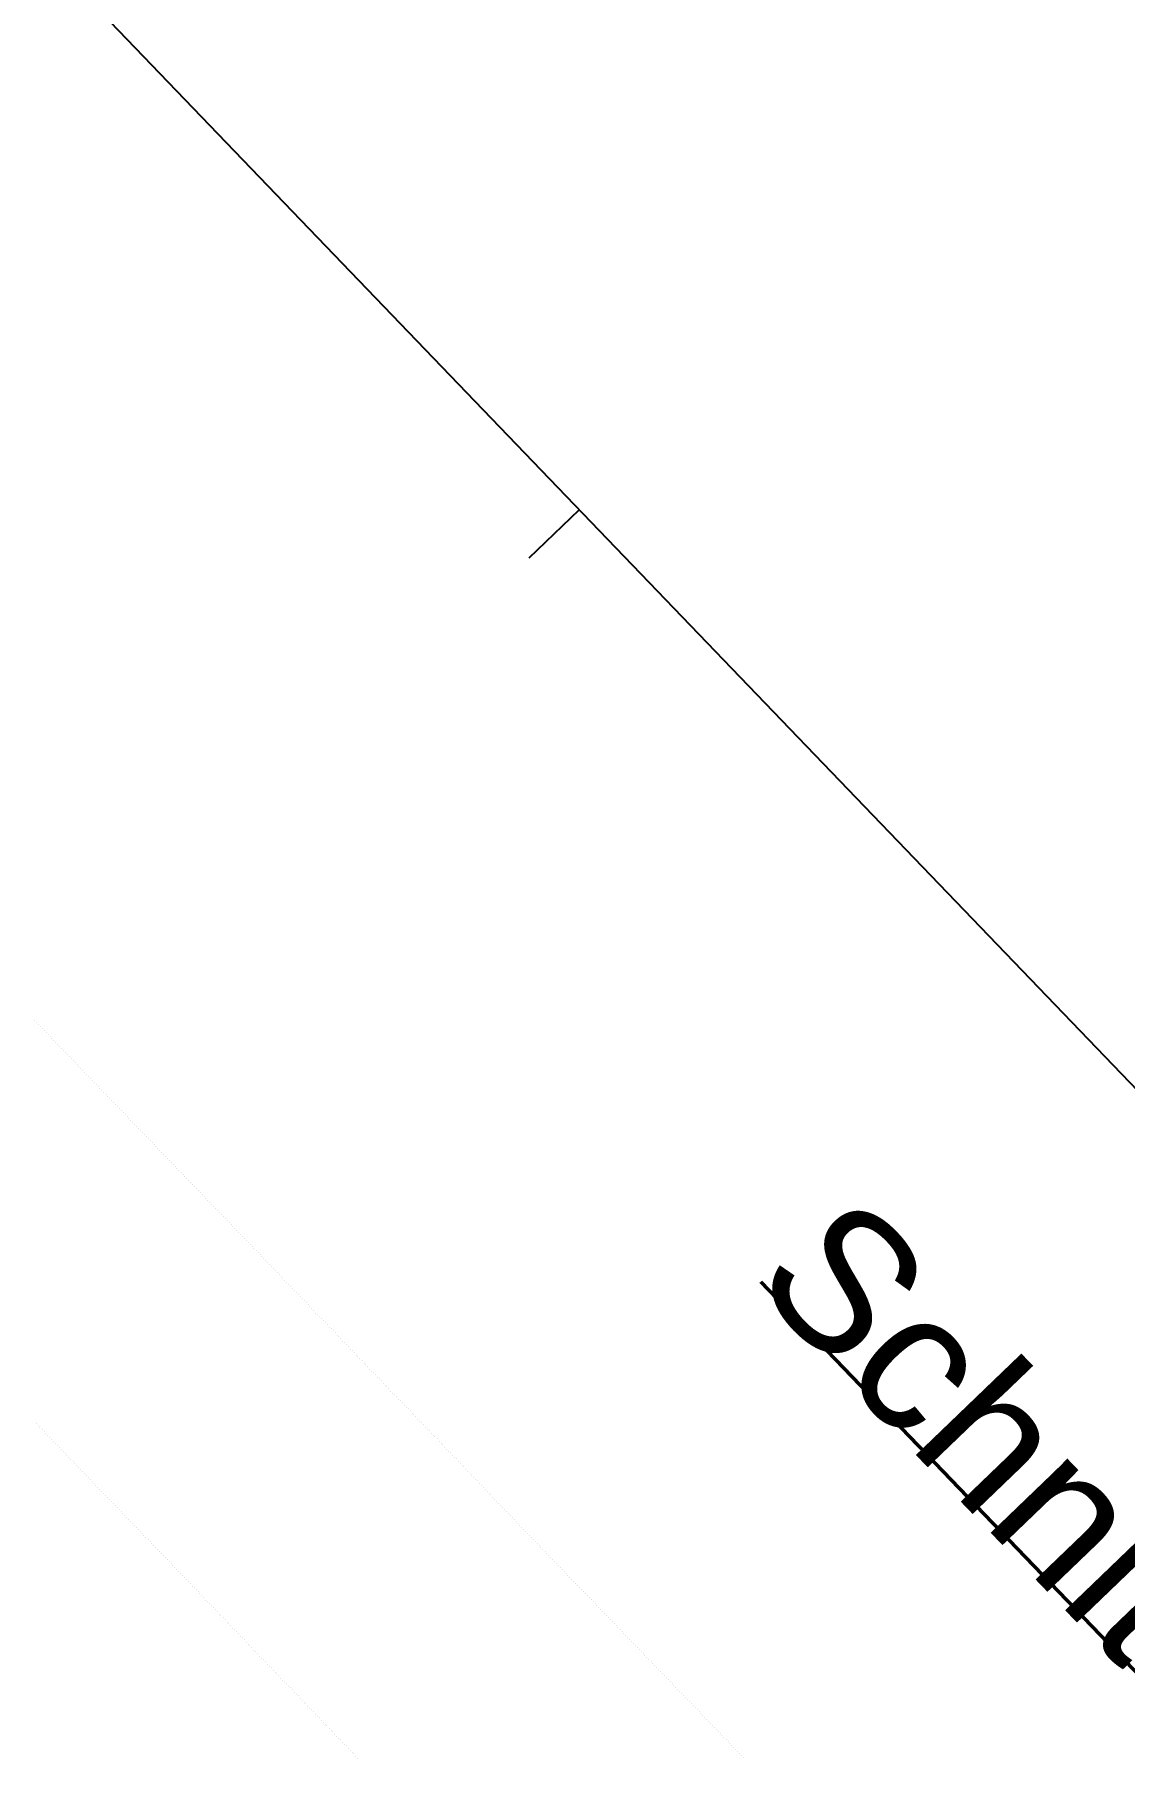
# Model space of a CAD drawing. Header units: metres. Extents: x 2687650.8 to 2687727.1, y 1234407.3 to 1234484.3.
# Drawn here: x 2687688.2 to 2687692.12, y 1234472.19 to 1234478.4 of the extents above; entities that cross this region are included whole.
import ezdxf

# ---------------------------------------------------------------- set-up
doc = ezdxf.new("R2010")
doc.units = ezdxf.units.M
for name, color, linetype in [('PDF_A__RAND', 7, 'Continuous'), ('PDF_E_Text', 7, 'Continuous'), ('PDF_Ebene 2', 7, 'Continuous'), ('PDF_Text', 7, 'Continuous')]:
    doc.layers.add(name, color=color, linetype=linetype)
doc.styles.add('PDF Arial', font='arial.ttf')

# ---------------------------------------------------------------- blocks, each defined once
blk = doc.blocks.new('A$C1c84ec86')
at = {"layer": 'PDF_A__RAND', "lineweight": 25}
for points in [[(6283.01, 4455.03), (6300.16, 4455.03), (0, 4455.03), (0, 0), (6300.16, 0), (6300.16, 4455.03), (6300.16, 4430.05)], [(1050.1, 4430.05), (1050.1, 4455.03)]]:
    blk.add_lwpolyline(points, dxfattribs=at)
at = {"layer": 'PDF_E_Text', "lineweight": 50}
blk.add_lwpolyline([(1295.63, 4309.61), (1794.12, 4309.61)], dxfattribs=at)
at = {"layer": 'PDF_Ebene 2', "lineweight": 20}
for points in [[(1046.71, 4186.42), (1046.71, 4186.42)], [(1047.56, 4186.42), (1047.56, 4186.42)], [(1048.62, 4186.42), (1048.62, 4186.42)], [(1049.67, 4186.42), (1049.67, 4186.42)], [(1050.73, 4186.42), (1050.73, 4186.42)], [(1051.58, 4186.42), (1051.58, 4186.42)], [(1052.64, 4186.42), (1052.64, 4186.42)], [(1053.7, 4186.42), (1053.7, 4186.42)], [(1054.75, 4186.42), (1054.75, 4186.42)], [(1055.6, 4186.42), (1055.6, 4186.42)], [(1056.66, 4186.42), (1056.66, 4186.42)], [(1057.72, 4186.42), (1057.72, 4186.42)], [(1058.56, 4186.42), (1058.56, 4186.42)], [(1059.62, 4186.42), (1059.62, 4186.42)], [(1060.68, 4186.42), (1060.68, 4186.42)], [(1061.74, 4186.42), (1061.74, 4186.42)], [(1062.59, 4186.42), (1062.59, 4186.42)], [(1063.64, 4186.42), (1063.64, 4186.42)], [(1064.7, 4186.42), (1064.7, 4186.42)], [(1065.76, 4186.42), (1065.76, 4186.42)], [(1066.61, 4186.42), (1066.61, 4186.42)], [(1067.67, 4186.42), (1067.67, 4186.42)], [(1068.72, 4186.42), (1068.72, 4186.42)], [(1069.57, 4186.42), (1069.57, 4186.42)], [(1070.63, 4186.42), (1070.63, 4186.42)], [(1071.69, 4186.42), (1071.69, 4186.42)], [(1072.75, 4186.42), (1072.75, 4186.42)], [(1073.59, 4186.42), (1073.59, 4186.42)], [(1074.65, 4186.42), (1074.65, 4186.42)], [(1075.71, 4186.42), (1075.71, 4186.42)], [(1076.56, 4186.42), (1076.56, 4186.42)], [(1077.61, 4186.42), (1077.61, 4186.42)], [(1078.67, 4186.42), (1078.67, 4186.42)], [(1079.73, 4186.42), (1079.73, 4186.42)], [(1080.58, 4186.42), (1080.58, 4186.42)], [(1081.64, 4186.42), (1081.64, 4186.42)], [(1082.69, 4186.42), (1082.69, 4186.42)], [(1083.75, 4186.42), (1083.75, 4186.42)], [(1084.6, 4186.42), (1084.6, 4186.42)], [(1085.66, 4186.42), (1085.66, 4186.42)], [(1086.72, 4186.42), (1086.72, 4186.42)], [(1087.56, 4186.42), (1087.56, 4186.42)], [(1088.62, 4186.42), (1088.62, 4186.42)], [(1089.68, 4186.42), (1089.68, 4186.42)], [(1090.74, 4186.42), (1090.74, 4186.42)], [(1091.58, 4186.42), (1091.58, 4186.42)], [(1092.64, 4186.42), (1092.64, 4186.42)], [(1093.7, 4186.42), (1093.7, 4186.42)], [(1094.76, 4186.42), (1094.76, 4186.42)], [(1095.61, 4186.42), (1095.61, 4186.42)], [(1096.66, 4186.42), (1096.66, 4186.42)], [(1097.72, 4186.42), (1097.72, 4186.42)], [(1098.57, 4186.42), (1098.57, 4186.42)], [(1099.63, 4186.42), (1099.63, 4186.42)], [(1100.69, 4186.42), (1100.69, 4186.42)], [(1101.74, 4186.42), (1101.74, 4186.42)], [(1102.59, 4186.42), (1102.59, 4186.42)], [(1103.65, 4186.42), (1103.65, 4186.42)], [(1104.71, 4186.42), (1104.71, 4186.42)], [(1105.77, 4186.42), (1105.77, 4186.42)], [(1106.61, 4186.42), (1106.61, 4186.42)], [(1107.67, 4186.42), (1107.67, 4186.42)], [(1108.73, 4186.42), (1108.73, 4186.42)], [(1109.58, 4186.42), (1109.58, 4186.42)], [(1110.63, 4186.42), (1110.63, 4186.42)], [(1111.69, 4186.42), (1111.69, 4186.42)], [(1112.75, 4186.42), (1112.75, 4186.42)], [(1113.6, 4186.42), (1113.6, 4186.42)], [(1114.66, 4186.42), (1114.66, 4186.42)], [(1115.71, 4186.42), (1115.71, 4186.42)], [(1116.56, 4186.42), (1116.56, 4186.42)], [(1117.62, 4186.42), (1117.62, 4186.42)], [(1118.68, 4186.42), (1118.68, 4186.42)], [(1119.74, 4186.42), (1119.74, 4186.42)], [(1120.58, 4186.42), (1120.58, 4186.42)], [(1121.64, 4186.42), (1121.64, 4186.42)], [(1122.7, 4186.42), (1122.7, 4186.42)], [(1123.76, 4186.42), (1123.76, 4186.42)], [(1124.6, 4186.42), (1124.6, 4186.42)], [(1125.66, 4186.42), (1125.66, 4186.42)], [(1126.72, 4186.42), (1126.72, 4186.42)], [(1127.57, 4186.42), (1127.57, 4186.42)], [(1128.63, 4186.42), (1128.63, 4186.42)], [(1129.68, 4186.42), (1129.68, 4186.42)], [(1130.74, 4186.42), (1130.74, 4186.42)], [(1131.59, 4186.42), (1131.59, 4186.42)], [(1132.65, 4186.42), (1132.65, 4186.42)], [(1133.71, 4186.42), (1133.71, 4186.42)], [(1134.77, 4186.42), (1134.77, 4186.42)], [(1135.61, 4186.42), (1135.61, 4186.42)], [(1136.67, 4186.42), (1136.67, 4186.42)], [(1137.73, 4186.42), (1137.73, 4186.42)], [(1138.58, 4186.42), (1138.58, 4186.42)], [(1139.63, 4186.42), (1139.63, 4186.42)], [(1140.69, 4186.42), (1140.69, 4186.42)], [(1141.75, 4186.42), (1141.75, 4186.42)], [(1142.6, 4186.42), (1142.6, 4186.42)], [(1143.66, 4186.42), (1143.66, 4186.42)], [(1144.71, 4186.42), (1144.71, 4186.42)], [(1145.56, 4186.42), (1145.56, 4186.42)], [(1146.62, 4186.42), (1146.62, 4186.42)], [(1147.68, 4186.42), (1147.68, 4186.42)], [(1148.74, 4186.42), (1148.74, 4186.42)], [(1149.58, 4186.42), (1149.58, 4186.42)], [(1150.64, 4186.42), (1150.64, 4186.42)], [(1151.7, 4186.42), (1151.7, 4186.42)], [(1152.76, 4186.42), (1152.76, 4186.42)], [(1153.6, 4186.42), (1153.6, 4186.42)], [(1154.66, 4186.42), (1154.66, 4186.42)], [(1155.72, 4186.42), (1155.72, 4186.42)], [(1156.57, 4186.42), (1156.57, 4186.42)], [(1157.63, 4186.42), (1157.63, 4186.42)], [(1158.68, 4186.42), (1158.68, 4186.42)], [(1159.74, 4186.42), (1159.74, 4186.42)], [(1160.59, 4186.42), (1160.59, 4186.42)], [(1161.65, 4186.42), (1161.65, 4186.42)], [(1162.71, 4186.42), (1162.71, 4186.42)], [(1163.76, 4186.42), (1163.76, 4186.42)], [(1164.61, 4186.42), (1164.61, 4186.42)], [(1165.67, 4186.42), (1165.67, 4186.42)], [(1166.73, 4186.42), (1166.73, 4186.42)], [(1167.57, 4186.42), (1167.57, 4186.42)], [(1168.63, 4186.42), (1168.63, 4186.42)], [(1169.69, 4186.42), (1169.69, 4186.42)], [(1170.75, 4186.42), (1170.75, 4186.42)], [(1171.6, 4186.42), (1171.6, 4186.42)], [(1172.65, 4186.42), (1172.65, 4186.42)], [(1173.71, 4186.42), (1173.71, 4186.42)], [(1174.77, 4186.42), (1174.77, 4186.42)], [(1175.62, 4186.42), (1175.62, 4186.42)], [(1176.68, 4186.42), (1176.68, 4186.42)], [(1177.73, 4186.42), (1177.73, 4186.42)], [(1178.58, 4186.42), (1178.58, 4186.42)], [(1179.64, 4186.42), (1179.64, 4186.42)], [(1180.7, 4186.42), (1180.7, 4186.42)], [(1181.76, 4186.42), (1181.76, 4186.42)], [(1182.6, 4186.42), (1182.6, 4186.42)], [(1183.66, 4186.42), (1183.66, 4186.42)], [(1184.72, 4186.42), (1184.72, 4186.42)], [(1185.57, 4186.42), (1185.57, 4186.42)], [(1186.62, 4186.42), (1186.62, 4186.42)], [(1187.68, 4186.42), (1187.68, 4186.42)], [(1188.74, 4186.42), (1188.74, 4186.42)], [(1189.59, 4186.42), (1189.59, 4186.42)], [(1190.65, 4186.42), (1190.65, 4186.42)], [(1191.7, 4186.42), (1191.7, 4186.42)], [(1192.76, 4186.42), (1192.76, 4186.42)], [(1193.61, 4186.42), (1193.61, 4186.42)], [(1194.67, 4186.42), (1194.67, 4186.42)], [(1195.73, 4186.42), (1195.73, 4186.42)], [(1196.57, 4186.42), (1196.57, 4186.42)], [(1197.63, 4186.42), (1197.63, 4186.42)], [(1198.69, 4186.42), (1198.69, 4186.42)], [(1199.75, 4186.42), (1199.75, 4186.42)], [(1200.59, 4186.42), (1200.59, 4186.42)], [(1201.65, 4186.42), (1201.65, 4186.42)], [(1202.71, 4186.42), (1202.71, 4186.42)], [(1203.77, 4186.42), (1203.77, 4186.42)], [(1204.62, 4186.42), (1204.62, 4186.42)], [(1205.67, 4186.42), (1205.67, 4186.42)], [(1206.73, 4186.42), (1206.73, 4186.42)], [(1207.58, 4186.42), (1207.58, 4186.42)], [(1208.64, 4186.42), (1208.64, 4186.42)], [(1209.7, 4186.42), (1209.7, 4186.42)], [(1210.75, 4186.42), (1210.75, 4186.42)], [(1211.6, 4186.42), (1211.6, 4186.42)], [(1212.66, 4186.42), (1212.66, 4186.42)], [(1213.72, 4186.42), (1213.72, 4186.42)], [(1214.56, 4186.42), (1214.56, 4186.42)], [(1215.62, 4186.42), (1215.62, 4186.42)], [(1216.68, 4186.42), (1216.68, 4186.42)], [(1217.74, 4186.42), (1217.74, 4186.42)], [(1218.59, 4186.42), (1218.59, 4186.42)], [(1219.64, 4186.42), (1219.64, 4186.42)], [(1220.7, 4186.42), (1220.7, 4186.42)], [(1221.76, 4186.42), (1221.76, 4186.42)], [(1222.61, 4186.42), (1222.61, 4186.42)], [(1223.67, 4186.42), (1223.67, 4186.42)], [(1224.72, 4186.42), (1224.72, 4186.42)], [(1225.57, 4186.42), (1225.57, 4186.42)], [(1226.63, 4186.42), (1226.63, 4186.42)], [(1227.69, 4186.42), (1227.69, 4186.42)], [(1228.75, 4186.42), (1228.75, 4186.42)], [(1229.59, 4186.42), (1229.59, 4186.42)], [(1230.65, 4186.42), (1230.65, 4186.42)], [(1231.71, 4186.42), (1231.71, 4186.42)], [(1232.77, 4186.42), (1232.77, 4186.42)], [(1233.62, 4186.42), (1233.62, 4186.42)], [(1234.67, 4186.42), (1234.67, 4186.42)], [(1235.73, 4186.42), (1235.73, 4186.42)], [(1236.58, 4186.42), (1236.58, 4186.42)], [(1237.64, 4186.42), (1237.64, 4186.42)], [(1238.7, 4186.42), (1238.7, 4186.42)], [(1239.75, 4186.42), (1239.75, 4186.42)], [(1240.6, 4186.42), (1240.6, 4186.42)], [(1241.66, 4186.42), (1241.66, 4186.42)], [(1242.72, 4186.42), (1242.72, 4186.42)], [(1243.56, 4186.42), (1243.56, 4186.42)], [(1244.62, 4186.42), (1244.62, 4186.42)], [(1245.68, 4186.42), (1245.68, 4186.42)], [(1246.74, 4186.42), (1246.74, 4186.42)], [(1247.59, 4186.42), (1247.59, 4186.42)], [(1248.64, 4186.42), (1248.64, 4186.42)], [(1249.7, 4186.42), (1249.7, 4186.42)], [(1250.76, 4186.42), (1250.76, 4186.42)], [(1251.61, 4186.42), (1251.61, 4186.42)], [(1252.67, 4186.42), (1252.67, 4186.42)], [(1253.72, 4186.42), (1253.72, 4186.42)], [(1254.57, 4186.42), (1254.57, 4186.42)], [(1255.63, 4186.42), (1255.63, 4186.42)], [(1256.69, 4186.42), (1256.69, 4186.42)], [(1257.75, 4186.42), (1257.75, 4186.42)], [(1258.59, 4186.42), (1258.59, 4186.42)], [(1259.65, 4186.42), (1259.65, 4186.42)], [(1260.71, 4186.42), (1260.71, 4186.42)], [(1261.77, 4186.42), (1261.77, 4186.42)], [(1262.61, 4186.42), (1262.61, 4186.42)], [(1263.67, 4186.42), (1263.67, 4186.42)], [(1264.73, 4186.42), (1264.73, 4186.42)], [(1265.58, 4186.42), (1265.58, 4186.42)], [(1266.64, 4186.42), (1266.64, 4186.42)], [(1267.69, 4186.42), (1267.69, 4186.42)], [(1268.75, 4186.42), (1268.75, 4186.42)], [(1269.6, 4186.42), (1269.6, 4186.42)], [(1270.66, 4186.42), (1270.66, 4186.42)], [(1271.72, 4186.42), (1271.72, 4186.42)], [(1272.77, 4186.42), (1272.77, 4186.42)], [(1273.62, 4186.42), (1273.62, 4186.42)], [(1274.68, 4186.42), (1274.68, 4186.42)], [(1275.74, 4186.42), (1275.74, 4186.42)], [(1276.58, 4186.42), (1276.58, 4186.42)], [(1277.64, 4186.42), (1277.64, 4186.42)], [(1278.7, 4186.42), (1278.7, 4186.42)], [(1279.76, 4186.42), (1279.76, 4186.42)], [(1280.61, 4186.42), (1280.61, 4186.42)], [(1281.66, 4186.42), (1281.66, 4186.42)], [(1282.72, 4186.42), (1282.72, 4186.42)], [(1283.57, 4186.42), (1283.57, 4186.42)], [(1284.63, 4186.42), (1284.63, 4186.42)], [(1285.69, 4186.42), (1285.69, 4186.42)], [(1286.74, 4186.42), (1286.74, 4186.42)], [(1287.59, 4186.42), (1287.59, 4186.42)], [(1288.65, 4186.42), (1288.65, 4186.42)], [(1289.71, 4186.42), (1289.71, 4186.42)], [(1290.77, 4186.42), (1290.77, 4186.42)], [(1291.61, 4186.42), (1291.61, 4186.42)], [(1292.67, 4186.42), (1292.67, 4186.42)], [(1293.73, 4186.42), (1293.73, 4186.42)], [(1294.58, 4186.42), (1294.58, 4186.42)], [(1295.63, 4186.42), (1295.63, 4186.42)], [(1296.69, 4186.42), (1296.69, 4186.42)], [(1297.75, 4186.42), (1297.75, 4186.42)], [(1298.6, 4186.42), (1298.6, 4186.42)], [(1299.66, 4186.42), (1299.66, 4186.42)], [(1300.71, 4186.42), (1300.71, 4186.42)], [(1301.77, 4186.42), (1301.77, 4186.42)], [(1302.62, 4186.42), (1302.62, 4186.42)], [(1303.68, 4186.42), (1303.68, 4186.42)], [(1304.74, 4186.42), (1304.74, 4186.42)], [(1305.58, 4186.42), (1305.58, 4186.42)], [(1306.64, 4186.42), (1306.64, 4186.42)], [(1307.7, 4186.42), (1307.7, 4186.42)], [(1308.76, 4186.42), (1308.76, 4186.42)], [(1309.6, 4186.42), (1309.6, 4186.42)], [(1310.66, 4186.42), (1310.66, 4186.42)], [(1311.72, 4186.42), (1311.72, 4186.42)], [(1312.57, 4186.42), (1312.57, 4186.42)], [(1313.63, 4186.42), (1313.63, 4186.42)], [(1314.68, 4186.42), (1314.68, 4186.42)], [(1315.74, 4186.42), (1315.74, 4186.42)], [(1316.59, 4186.42), (1316.59, 4186.42)], [(1317.65, 4186.42), (1317.65, 4186.42)], [(1318.71, 4186.42), (1318.71, 4186.42)], [(1319.76, 4186.42), (1319.76, 4186.42)], [(1320.61, 4186.42), (1320.61, 4186.42)], [(1321.67, 4186.42), (1321.67, 4186.42)], [(1322.73, 4186.42), (1322.73, 4186.42)], [(1323.58, 4186.42), (1323.58, 4186.42)], [(1324.63, 4186.42), (1324.63, 4186.42)], [(1325.69, 4186.42), (1325.69, 4186.42)], [(1326.75, 4186.42), (1326.75, 4186.42)], [(1327.6, 4186.42), (1327.6, 4186.42)], [(1328.66, 4186.42), (1328.66, 4186.42)], [(1329.71, 4186.42), (1329.71, 4186.42)], [(1330.77, 4186.42), (1330.77, 4186.42)], [(1331.62, 4186.42), (1331.62, 4186.42)], [(1332.68, 4186.42), (1332.68, 4186.42)], [(1333.74, 4186.42), (1333.74, 4186.42)], [(1334.58, 4186.42), (1334.58, 4186.42)], [(1335.64, 4186.42), (1335.64, 4186.42)], [(1336.7, 4186.42), (1336.7, 4186.42)], [(1337.76, 4186.42), (1337.76, 4186.42)], [(1338.6, 4186.42), (1338.6, 4186.42)], [(1339.66, 4186.42), (1339.66, 4186.42)], [(1340.72, 4186.42), (1340.72, 4186.42)], [(1341.78, 4186.42), (1341.78, 4186.42)], [(1342.63, 4186.42), (1342.63, 4186.42)], [(1343.68, 4186.42), (1343.68, 4186.42)], [(1344.74, 4186.42), (1344.74, 4186.42)], [(1345.59, 4186.42), (1345.59, 4186.42)], [(1346.65, 4186.42), (1346.65, 4186.42)], [(1347.71, 4186.42), (1347.71, 4186.42)], [(1348.76, 4186.42), (1348.76, 4186.42)], [(1349.61, 4186.42), (1349.61, 4186.42)], [(1350.67, 4186.42), (1350.67, 4186.42)], [(1351.73, 4186.42), (1351.73, 4186.42)], [(1352.57, 4186.42), (1352.57, 4186.42)], [(1353.63, 4186.42), (1353.63, 4186.42)], [(1354.69, 4186.42), (1354.69, 4186.42)], [(1355.75, 4186.42), (1355.75, 4186.42)], [(1356.6, 4186.42), (1356.6, 4186.42)], [(1357.65, 4186.42), (1357.65, 4186.42)], [(1358.71, 4186.42), (1358.71, 4186.42)], [(1359.77, 4186.42), (1359.77, 4186.42)], [(1360.62, 4186.42), (1360.62, 4186.42)], [(1361.68, 4186.42), (1361.68, 4186.42)], [(1362.73, 4186.42), (1362.73, 4186.42)], [(1363.58, 4186.42), (1363.58, 4186.42)], [(1364.64, 4186.42), (1364.64, 4186.42)], [(1365.7, 4186.42), (1365.7, 4186.42)], [(1366.76, 4186.42), (1366.76, 4186.42)], [(1367.6, 4186.42), (1367.6, 4186.42)], [(1368.66, 4186.42), (1368.66, 4186.42)], [(1369.72, 4186.42), (1369.72, 4186.42)], [(1370.78, 4186.42), (1370.78, 4186.42)], [(1371.62, 4186.42), (1371.62, 4186.42)], [(1372.68, 4186.42), (1372.68, 4186.42)], [(1373.74, 4186.42), (1373.74, 4186.42)], [(1374.59, 4186.42), (1374.59, 4186.42)], [(1375.65, 4186.42), (1375.65, 4186.42)], [(1376.7, 4186.42), (1376.7, 4186.42)], [(1377.76, 4186.42), (1377.76, 4186.42)], [(1378.61, 4186.42), (1378.61, 4186.42)], [(1379.67, 4186.42), (1379.67, 4186.42)], [(1380.73, 4186.42), (1380.73, 4186.42)], [(1381.57, 4186.42), (1381.57, 4186.42)], [(1382.63, 4186.42), (1382.63, 4186.42)], [(1383.69, 4186.42), (1383.69, 4186.42)], [(1384.75, 4186.42), (1384.75, 4186.42)], [(1385.59, 4186.42), (1385.59, 4186.42)], [(1386.65, 4186.42), (1386.65, 4186.42)], [(1387.71, 4186.42), (1387.71, 4186.42)], [(1388.77, 4186.42), (1388.77, 4186.42)], [(1389.62, 4186.42), (1389.62, 4186.42)], [(1390.67, 4186.42), (1390.67, 4186.42)], [(1391.73, 4186.42), (1391.73, 4186.42)], [(1392.58, 4186.42), (1392.58, 4186.42)], [(1393.64, 4186.42), (1393.64, 4186.42)], [(1394.7, 4186.42), (1394.7, 4186.42)], [(1395.75, 4186.42), (1395.75, 4186.42)], [(1396.6, 4186.42), (1396.6, 4186.42)], [(1397.66, 4186.42), (1397.66, 4186.42)], [(1398.72, 4186.42), (1398.72, 4186.42)], [(1399.78, 4186.42), (1399.78, 4186.42)], [(1400.62, 4186.42), (1400.62, 4186.42)], [(1401.68, 4186.42), (1401.68, 4186.42)], [(1402.74, 4186.42), (1402.74, 4186.42)], [(1403.59, 4186.42), (1403.59, 4186.42)], [(1404.64, 4186.42), (1404.64, 4186.42)], [(1405.7, 4186.42), (1405.7, 4186.42)], [(1406.76, 4186.42), (1406.76, 4186.42)], [(1407.61, 4186.42), (1407.61, 4186.42)], [(1408.67, 4186.42), (1408.67, 4186.42)], [(1409.72, 4186.42), (1409.72, 4186.42)], [(1410.57, 4186.42), (1410.57, 4186.42)], [(1411.63, 4186.42), (1411.63, 4186.42)], [(1412.69, 4186.42), (1412.69, 4186.42)], [(1413.75, 4186.42), (1413.75, 4186.42)], [(1414.59, 4186.42), (1414.59, 4186.42)], [(1151.7, 4086.3), (1151.7, 4086.3)], [(1152.76, 4086.3), (1152.76, 4086.3)], [(1153.6, 4086.3), (1153.6, 4086.3)], [(1154.66, 4086.3), (1154.66, 4086.3)], [(1155.72, 4086.3), (1155.72, 4086.3)], [(1156.57, 4086.3), (1156.57, 4086.3)], [(1157.63, 4086.3), (1157.63, 4086.3)], [(1158.68, 4086.3), (1158.68, 4086.3)], [(1159.74, 4086.3), (1159.74, 4086.3)], [(1160.59, 4086.3), (1160.59, 4086.3)], [(1161.65, 4086.3), (1161.65, 4086.3)], [(1162.71, 4086.3), (1162.71, 4086.3)], [(1163.76, 4086.3), (1163.76, 4086.3)], [(1164.61, 4086.3), (1164.61, 4086.3)], [(1165.67, 4086.3), (1165.67, 4086.3)], [(1166.73, 4086.3), (1166.73, 4086.3)], [(1167.57, 4086.3), (1167.57, 4086.3)], [(1168.63, 4086.3), (1168.63, 4086.3)], [(1169.69, 4086.3), (1169.69, 4086.3)], [(1170.75, 4086.3), (1170.75, 4086.3)], [(1171.6, 4086.3), (1171.6, 4086.3)], [(1172.65, 4086.3), (1172.65, 4086.3)], [(1173.71, 4086.3), (1173.71, 4086.3)], [(1174.77, 4086.3), (1174.77, 4086.3)], [(1175.62, 4086.3), (1175.62, 4086.3)], [(1176.68, 4086.3), (1176.68, 4086.3)], [(1177.73, 4086.3), (1177.73, 4086.3)], [(1178.58, 4086.3), (1178.58, 4086.3)], [(1179.64, 4086.3), (1179.64, 4086.3)], [(1180.7, 4086.3), (1180.7, 4086.3)], [(1181.76, 4086.3), (1181.76, 4086.3)], [(1182.6, 4086.3), (1182.6, 4086.3)], [(1183.66, 4086.3), (1183.66, 4086.3)], [(1184.72, 4086.3), (1184.72, 4086.3)], [(1185.57, 4086.3), (1185.57, 4086.3)], [(1186.62, 4086.3), (1186.62, 4086.3)], [(1187.68, 4086.3), (1187.68, 4086.3)], [(1188.74, 4086.3), (1188.74, 4086.3)], [(1189.59, 4086.3), (1189.59, 4086.3)], [(1190.65, 4086.3), (1190.65, 4086.3)], [(1191.7, 4086.3), (1191.7, 4086.3)], [(1192.76, 4086.3), (1192.76, 4086.3)], [(1193.61, 4086.3), (1193.61, 4086.3)], [(1194.67, 4086.3), (1194.67, 4086.3)], [(1195.73, 4086.3), (1195.73, 4086.3)], [(1196.57, 4086.3), (1196.57, 4086.3)], [(1197.63, 4086.3), (1197.63, 4086.3)], [(1198.69, 4086.3), (1198.69, 4086.3)], [(1199.75, 4086.3), (1199.75, 4086.3)], [(1200.59, 4086.3), (1200.59, 4086.3)], [(1201.65, 4086.3), (1201.65, 4086.3)], [(1202.71, 4086.3), (1202.71, 4086.3)], [(1203.77, 4086.3), (1203.77, 4086.3)], [(1204.62, 4086.3), (1204.62, 4086.3)], [(1205.67, 4086.3), (1205.67, 4086.3)], [(1206.73, 4086.3), (1206.73, 4086.3)], [(1207.58, 4086.3), (1207.58, 4086.3)], [(1208.64, 4086.3), (1208.64, 4086.3)], [(1209.7, 4086.3), (1209.7, 4086.3)], [(1210.75, 4086.3), (1210.75, 4086.3)], [(1211.6, 4086.3), (1211.6, 4086.3)], [(1212.66, 4086.3), (1212.66, 4086.3)], [(1213.72, 4086.3), (1213.72, 4086.3)], [(1214.56, 4086.3), (1214.56, 4086.3)], [(1215.62, 4086.3), (1215.62, 4086.3)], [(1216.68, 4086.3), (1216.68, 4086.3)], [(1217.74, 4086.3), (1217.74, 4086.3)], [(1218.59, 4086.3), (1218.59, 4086.3)], [(1219.64, 4086.3), (1219.64, 4086.3)], [(1220.7, 4086.3), (1220.7, 4086.3)], [(1221.76, 4086.3), (1221.76, 4086.3)], [(1222.61, 4086.3), (1222.61, 4086.3)], [(1223.67, 4086.3), (1223.67, 4086.3)], [(1224.72, 4086.3), (1224.72, 4086.3)], [(1225.57, 4086.3), (1225.57, 4086.3)], [(1226.63, 4086.3), (1226.63, 4086.3)], [(1227.69, 4086.3), (1227.69, 4086.3)], [(1228.75, 4086.3), (1228.75, 4086.3)], [(1229.59, 4086.3), (1229.59, 4086.3)], [(1230.65, 4086.3), (1230.65, 4086.3)], [(1231.71, 4086.3), (1231.71, 4086.3)], [(1232.77, 4086.3), (1232.77, 4086.3)], [(1233.62, 4086.3), (1233.62, 4086.3)], [(1234.67, 4086.3), (1234.67, 4086.3)], [(1235.73, 4086.3), (1235.73, 4086.3)], [(1236.58, 4086.3), (1236.58, 4086.3)], [(1237.64, 4086.3), (1237.64, 4086.3)], [(1238.7, 4086.3), (1238.7, 4086.3)], [(1239.75, 4086.3), (1239.75, 4086.3)], [(1240.6, 4086.3), (1240.6, 4086.3)], [(1241.66, 4086.3), (1241.66, 4086.3)], [(1242.72, 4086.3), (1242.72, 4086.3)], [(1243.56, 4086.3), (1243.56, 4086.3)], [(1244.62, 4086.3), (1244.62, 4086.3)], [(1245.68, 4086.3), (1245.68, 4086.3)], [(1246.74, 4086.3), (1246.74, 4086.3)], [(1247.59, 4086.3), (1247.59, 4086.3)], [(1248.64, 4086.3), (1248.64, 4086.3)], [(1249.7, 4086.3), (1249.7, 4086.3)], [(1250.76, 4086.3), (1250.76, 4086.3)], [(1251.61, 4086.3), (1251.61, 4086.3)], [(1252.67, 4086.3), (1252.67, 4086.3)], [(1253.72, 4086.3), (1253.72, 4086.3)], [(1254.57, 4086.3), (1254.57, 4086.3)], [(1255.63, 4086.3), (1255.63, 4086.3)], [(1256.69, 4086.3), (1256.69, 4086.3)], [(1257.75, 4086.3), (1257.75, 4086.3)], [(1258.59, 4086.3), (1258.59, 4086.3)], [(1259.65, 4086.3), (1259.65, 4086.3)], [(1260.71, 4086.3), (1260.71, 4086.3)], [(1261.77, 4086.3), (1261.77, 4086.3)], [(1262.61, 4086.3), (1262.61, 4086.3)], [(1263.67, 4086.3), (1263.67, 4086.3)], [(1264.73, 4086.3), (1264.73, 4086.3)], [(1265.58, 4086.3), (1265.58, 4086.3)], [(1266.64, 4086.3), (1266.64, 4086.3)], [(1267.69, 4086.3), (1267.69, 4086.3)], [(1268.75, 4086.3), (1268.75, 4086.3)], [(1269.6, 4086.3), (1269.6, 4086.3)], [(1270.66, 4086.3), (1270.66, 4086.3)], [(1271.72, 4086.3), (1271.72, 4086.3)], [(1272.77, 4086.3), (1272.77, 4086.3)], [(1273.62, 4086.3), (1273.62, 4086.3)], [(1274.68, 4086.3), (1274.68, 4086.3)], [(1275.74, 4086.3), (1275.74, 4086.3)], [(1276.58, 4086.3), (1276.58, 4086.3)], [(1277.64, 4086.3), (1277.64, 4086.3)], [(1278.7, 4086.3), (1278.7, 4086.3)], [(1279.76, 4086.3), (1279.76, 4086.3)], [(1280.61, 4086.3), (1280.61, 4086.3)], [(1281.66, 4086.3), (1281.66, 4086.3)], [(1282.72, 4086.3), (1282.72, 4086.3)], [(1283.57, 4086.3), (1283.57, 4086.3)], [(1284.63, 4086.3), (1284.63, 4086.3)], [(1285.69, 4086.3), (1285.69, 4086.3)], [(1286.74, 4086.3), (1286.74, 4086.3)], [(1287.59, 4086.3), (1287.59, 4086.3)], [(1288.65, 4086.3), (1288.65, 4086.3)], [(1289.71, 4086.3), (1289.71, 4086.3)], [(1290.77, 4086.3), (1290.77, 4086.3)], [(1291.61, 4086.3), (1291.61, 4086.3)], [(1292.67, 4086.3), (1292.67, 4086.3)], [(1293.73, 4086.3), (1293.73, 4086.3)], [(1294.58, 4086.3), (1294.58, 4086.3)], [(1295.63, 4086.3), (1295.63, 4086.3)], [(1296.69, 4086.3), (1296.69, 4086.3)], [(1297.75, 4086.3), (1297.75, 4086.3)], [(1298.6, 4086.3), (1298.6, 4086.3)], [(1299.66, 4086.3), (1299.66, 4086.3)], [(1300.71, 4086.3), (1300.71, 4086.3)], [(1301.77, 4086.3), (1301.77, 4086.3)], [(1302.62, 4086.3), (1302.62, 4086.3)], [(1303.68, 4086.3), (1303.68, 4086.3)], [(1304.74, 4086.3), (1304.74, 4086.3)], [(1305.58, 4086.3), (1305.58, 4086.3)], [(1306.64, 4086.3), (1306.64, 4086.3)], [(1307.7, 4086.3), (1307.7, 4086.3)], [(1308.76, 4086.3), (1308.76, 4086.3)], [(1309.6, 4086.3), (1309.6, 4086.3)], [(1310.66, 4086.3), (1310.66, 4086.3)], [(1311.72, 4086.3), (1311.72, 4086.3)], [(1312.57, 4086.3), (1312.57, 4086.3)], [(1313.63, 4086.3), (1313.63, 4086.3)], [(1314.68, 4086.3), (1314.68, 4086.3)], [(1315.74, 4086.3), (1315.74, 4086.3)], [(1316.59, 4086.3), (1316.59, 4086.3)], [(1317.65, 4086.3), (1317.65, 4086.3)], [(1318.71, 4086.3), (1318.71, 4086.3)]]:
    blk.add_lwpolyline(points, dxfattribs=at)
at = {"layer": 'PDF_Text', "insert": (1292.88, 4305.96), "char_height": 50.0002, "attachment_point": 7, "style": 'PDF Arial'}
blk.add_mtext('Schnitt B-B 1:50', dxfattribs=at)

msp = doc.modelspace()

# ---------------------------------------------------------------- block references
at = {"xscale": 0.01, "yscale": 0.01, "zscale": 0.01, "rotation": 313.8734409291175}
msp.add_blockref('A$C1c84ec86', (2687650.7677, 1234453.3784), dxfattribs=at)

doc.saveas('drawing.dxf')
